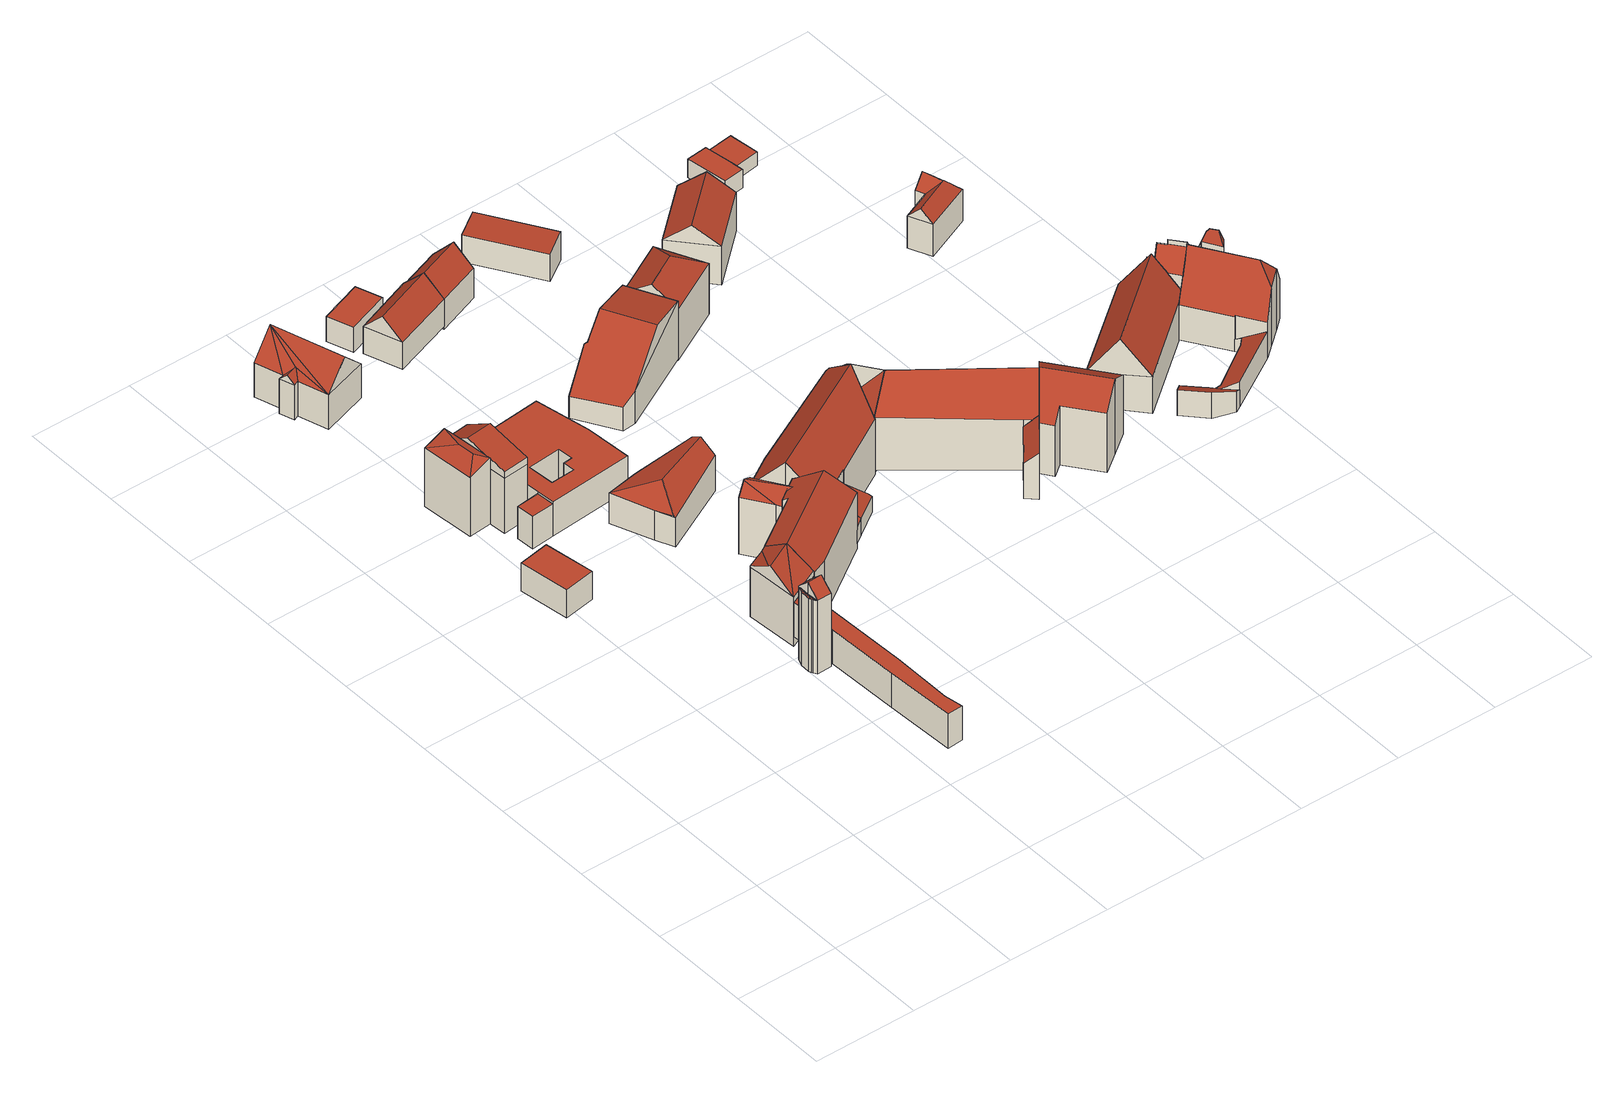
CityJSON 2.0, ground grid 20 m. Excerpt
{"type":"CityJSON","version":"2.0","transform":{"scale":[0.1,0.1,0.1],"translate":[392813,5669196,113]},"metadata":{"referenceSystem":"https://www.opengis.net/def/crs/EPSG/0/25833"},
"CityObjects":{
"building1":{"type":"Building","attributes":{"Dachtyp_tdc":"tdcPolyFlatRoof","Gemeindeschluessel":14627140,"Dachneigung":0,"QualitaetDacherkennung":87,"Geometrietyp2DReferenz":"3000","function":"31001_9998","roofType":"1000","measuredHeight":5.99},"geometry":[{"type":"MultiSurface","lod":"2","boundaries":[[[0,1,2,3]],[[1,4,5,2]],[[4,6,7,5]],[[6,0,3,7]],[[6,4,1,0]],[[3,2,5,7]]],"semantics":{"surfaces":[{"type":"WallSurface"},{"type":"RoofSurface"},{"type":"GroundSurface"}],"values":[0,0,0,0,1,2]}}]},
"building2":{"type":"Building","attributes":{"Dachtyp_tdc":"tdcFreeFormRoof","Gemeindeschluessel":14627140,"Dachneigung":25.3,"QualitaetDacherkennung":52,"Geometrietyp2DReferenz":"3000","function":"31001_9998","roofType":"5000","measuredHeight":10.21},"geometry":[{"type":"MultiSurface","lod":"2","boundaries":[[[8,9,10,11]],[[9,12,13,10]],[[12,14,15,13]],[[14,16,17,15]],[[16,18,19,17]],[[18,8,11,19]],[[8,20,21,9]],[[16,22,21,20,18]],[[21,22,14,12,9]],[[16,14,22]],[[8,18,20]],[[11,10,13,15,17,19]]],"semantics":{"surfaces":[{"type":"WallSurface"},{"type":"RoofSurface"},{"type":"GroundSurface"}],"values":[0,0,0,0,0,0,1,1,1,0,0,2]}}]},
"building3":{"type":"Building","attributes":{"Dachtyp_tdc":"tdcFreeFormRoof","Gemeindeschluessel":14627140,"Dachneigung":45.51,"QualitaetDacherkennung":70,"Geometrietyp2DReferenz":"3000","function":"31001_9998","roofType":"5000","measuredHeight":11.94},"geometry":[{"type":"MultiSurface","lod":"2","boundaries":[[[23,24,25,26]],[[24,27,28,25]],[[27,29,30,28]],[[29,31,32,30]],[[31,33,34,32]],[[33,35,36,34]],[[35,37,38,36]],[[37,23,26,38]],[[39,40,37,35]],[[39,35,33]],[[40,39,33,31]],[[41,29,42]],[[41,40,29]],[[41,37,40]],[[37,41,23]],[[29,40,31]],[[42,29,27]],[[41,42,27,24]],[[41,24,23]],[[26,25,28,30,32,34,36,38]]],"semantics":{"surfaces":[{"type":"WallSurface"},{"type":"RoofSurface"},{"type":"GroundSurface"}],"values":[0,0,0,0,0,0,0,0,1,0,1,1,1,1,1,1,0,1,0,2]}}]},
"building4":{"type":"Building","attributes":{"Gemeindeschluessel":14627140,"Geometrietyp2DReferenz":"3000","function":"31001_9998","roofType":"9999"},"children":["building4-1","building4-2","building4-3","building4-4","building4-5"]},
"building4-1":{"type":"BuildingPart","attributes":{"Dachtyp_tdc":"tdcPolyFlatRoof","Dachneigung":0,"QualitaetDacherkennung":21,"Geometrietyp2DReferenz":"3000","roofType":"1000","measuredHeight":7.21},"parents":["building4"],"geometry":[{"type":"MultiSurface","lod":"2","boundaries":[[[43,44,45,46,47]],[[48,49,50,51,52]],[[49,53,54,50]],[[53,55,56,54]],[[55,57,58,56]],[[57,59,60,61,58]],[[62,63,64,65,66]],[[67,68,69,70]],[[68,71,72,69]],[[71,43,47,72]],[[71,68,67,63,62,44,43],[59,57,55,53,49,48]],[[47,46,65,64,70,69,72],[61,51,50,54,56,58]],[[66,45,44,62]],[[66,65,46,45]],[[52,60,59,48]],[[51,61,60,52]],[[70,64,63,67]]],"semantics":{"surfaces":[{"type":"WallSurface"},{"type":"RoofSurface"},{"type":"GroundSurface"},{"type":"ClosureSurface"}],"values":[0,0,0,0,0,0,0,0,0,0,1,2,0,3,0,3,3]}}]},
"building4-2":{"type":"BuildingPart","attributes":{"Dachtyp_tdc":"tdcHipRoof","Dachneigung":31.51,"QualitaetDacherkennung":39,"Geometrietyp2DReferenz":"3000","roofType":"3200","measuredHeight":14.11},"parents":["building4"],"geometry":[{"type":"MultiSurface","lod":"2","boundaries":[[[73,74,75,76]],[[74,77,78,79,75]],[[80,73,76,81,82,83]],[[77,74,84]],[[73,80,85]],[[74,73,85,84]],[[80,86,87,77,84,85]],[[76,75,79,81]],[[83,86,80]],[[87,78,77]],[[82,81,79,78]],[[82,78,87,86,83]]],"semantics":{"surfaces":[{"type":"WallSurface"},{"type":"RoofSurface"},{"type":"GroundSurface"},{"type":"ClosureSurface"}],"values":[0,0,0,1,1,1,1,2,0,0,3,3]}}]},
"building4-3":{"type":"BuildingPart","attributes":{"Dachtyp_tdc":"tdcPolyFlatRoof","Dachneigung":0,"QualitaetDacherkennung":15,"Geometrietyp2DReferenz":"3000","roofType":"1000","measuredHeight":4.32},"parents":["building4"],"geometry":[{"type":"MultiSurface","lod":"2","boundaries":[[[52,60,88,89]],[[65,61,51,90]],[[88,60,61,65]],[[60,52,51,61]],[[90,51,52,89]],[[65,90,89,88]]],"semantics":{"surfaces":[{"type":"RoofSurface"},{"type":"GroundSurface"},{"type":"ClosureSurface"}],"values":[0,1,2,2,2,2]}}]},
"building4-4":{"type":"BuildingPart","attributes":{"Dachtyp_tdc":"tdcPolyFlatRoof","Dachneigung":0,"QualitaetDacherkennung":79,"Geometrietyp2DReferenz":"3000","roofType":"1000","measuredHeight":6.77},"parents":["building4"],"geometry":[{"type":"MultiSurface","lod":"2","boundaries":[[[45,91,92,46]],[[91,93,94,92]],[[93,66,65,94]],[[66,93,91,45]],[[46,92,94,65]],[[46,65,66,45]]],"semantics":{"surfaces":[{"type":"WallSurface"},{"type":"RoofSurface"},{"type":"GroundSurface"},{"type":"ClosureSurface"}],"values":[0,0,0,1,2,3]}}]},
"building4-5":{"type":"BuildingPart","attributes":{"Dachtyp_tdc":"tdcGableRoof","Dachneigung":12.9,"QualitaetDacherkennung":44,"Geometrietyp2DReferenz":"3000","roofType":"3100","measuredHeight":14.84},"parents":["building4"],"geometry":[{"type":"MultiSurface","lod":"2","boundaries":[[[95,96,97,64,63]],[[96,82,81,97]],[[78,98,67,70,79]],[[78,87,99,100,98]],[[101,100,99,86,83,102]],[[96,102,83,82]],[[95,101,102,96]],[[98,100,101,95]],[[70,64,97,81,79]],[[63,67,98,95]],[[63,64,70,67]],[[79,81,82,78]],[[99,87,86]],[[82,83,86,87,78]]],"semantics":{"surfaces":[{"type":"WallSurface"},{"type":"RoofSurface"},{"type":"GroundSurface"},{"type":"ClosureSurface"}],"values":[0,0,0,1,1,0,0,0,2,0,3,3,0,3]}}]},
"building5":{"type":"Building","attributes":{"Gemeindeschluessel":14627140,"QualitaetDacherkennung":100,"Geometrietyp2DReferenz":"3000","function":"31001_9998","roofType":"9999"},"children":["building5-1","building5-2","building5-3","building5-4","building5-5","building5-6","building5-7","building5-8","building5-9","building5-10","building5-11","building5-12"]},
"building5-1":{"type":"BuildingPart","attributes":{"Dachtyp_tdc":"tdcTentRoof","Dachneigung":41.8,"QualitaetDacherkennung":100,"Geometrietyp2DReferenz":"3000","roofType":"3500","measuredHeight":18.07},"parents":["building5"],"geometry":[{"type":"MultiSurface","lod":"2","boundaries":[[[103,104,105,106]],[[104,107,108,109,105]],[[110,111,112,113]],[[103,113,112,104]],[[104,112,111,107]],[[114,106,105,109]],[[106,114,115,116,103]],[[114,109,108,115]],[[108,107,116,115]],[[116,110,113,103]],[[107,111,110,116]]],"semantics":{"surfaces":[{"type":"WallSurface"},{"type":"RoofSurface"},{"type":"GroundSurface"},{"type":"ClosureSurface"}],"values":[0,0,1,0,0,2,3,0,3,3,3]}}]},
"building5-2":{"type":"BuildingPart","attributes":{"Dachtyp_tdc":"tdcGableRoof","Dachneigung":32.09,"QualitaetDacherkennung":100,"Geometrietyp2DReferenz":"3000","roofType":"3100","measuredHeight":13.55},"parents":["building5"],"geometry":[{"type":"MultiSurface","lod":"2","boundaries":[[[117,118,119,120,121,122]],[[118,123,124,119]],[[123,125,126,124]],[[127,117,128,129,130]],[[131,127,130]],[[132,131,130,133,134,135,136]],[[136,137,132]],[[117,127,131,132,137,118]],[[118,137,136,135,123]],[[123,135,134,125]],[[120,119,124,126,138,139]],[[139,138,140,128,141,142]],[[138,126,125,140]],[[120,139,142,121]],[[122,141,128,117]],[[122,121,142,141]],[[133,130,129,143]],[[140,143,129,128]],[[125,134,133,143,140]]],"semantics":{"surfaces":[{"type":"WallSurface"},{"type":"RoofSurface"},{"type":"GroundSurface"},{"type":"ClosureSurface"}],"values":[0,0,0,1,1,1,1,0,0,0,2,3,3,0,0,3,0,3,3]}}]},
"building5-3":{"type":"BuildingPart","attributes":{"Dachtyp_tdc":"tdcGableRoof","Dachneigung":46.31,"QualitaetDacherkennung":100,"Geometrietyp2DReferenz":"3000","roofType":"3100","measuredHeight":18.07},"parents":["building5"],"geometry":[{"type":"MultiSurface","lod":"2","boundaries":[[[144,145,146,147,148,149]],[[150,151,152,153,154]],[[151,155,156,152]],[[155,157,113,103,106,156]],[[158,144,149,159,160]],[[110,157,155,151,150,161,162]],[[162,163,164,145,144,158,165,110]],[[149,148,166,167,153,152,156,106,114,168,159]],[[164,169,170,171,172,146,145]],[[173,174,166,148,147,175,176,177]],[[169,173,177,170]],[[170,177,176,171]],[[171,176,175,172]],[[172,175,147,146]],[[167,166,174,178,179,180]],[[181,182,183,163,162]],[[178,174,173,169,164,163,183,182]],[[180,179,178,182,181]],[[161,181,162]],[[154,153,167,180]],[[180,181,161,150,154]],[[110,113,157]],[[116,115,114,106,103]],[[116,103,113,110]],[[165,184,116,110]],[[185,168,114,115]],[[115,116,184,186,185]],[[160,159,168,185,186]],[[158,160,186,184,165]]],"semantics":{"surfaces":[{"type":"WallSurface"},{"type":"RoofSurface"},{"type":"GroundSurface"},{"type":"ClosureSurface"}],"values":[0,0,0,0,0,1,1,2,0,0,3,3,3,3,0,0,3,3,0,0,3,0,3,3,0,0,3,0,3]}}]},
"building5-4":{"type":"BuildingPart","attributes":{"Dachtyp_tdc":"tdcGableRoof","Dachneigung":43.55,"QualitaetDacherkennung":100,"Geometrietyp2DReferenz":"3000","roofType":"3100","measuredHeight":17.65},"parents":["building5"],"geometry":[{"type":"MultiSurface","lod":"2","boundaries":[[[187,188,189,190,191,192]],[[188,193,194,189]],[[193,195,196,194]],[[195,197,198,199,200,196]],[[193,188,187,201]],[[201,197,195,193]],[[202,190,189,194,196,200]],[[187,192,203,201]],[[191,190,202,204]],[[192,191,204,203]],[[202,200,199,204]],[[203,198,197,201]],[[199,198,203,204]]],"semantics":{"surfaces":[{"type":"WallSurface"},{"type":"RoofSurface"},{"type":"GroundSurface"},{"type":"ClosureSurface"}],"values":[0,0,0,0,1,1,2,0,0,3,0,0,3]}}]},
"building5-5":{"type":"BuildingPart","attributes":{"Dachtyp_tdc":"tdcGableRoof","Dachneigung":43.26,"QualitaetDacherkennung":100,"Geometrietyp2DReferenz":"3000","roofType":"3100","measuredHeight":17.97},"parents":["building5"],"geometry":[{"type":"MultiSurface","lod":"2","boundaries":[[[107,205,206,108]],[[205,207,208,209,206]],[[210,211,212,213]],[[213,111,110,210]],[[116,184,210]],[[210,110,116]],[[107,111,213,212,205]],[[205,212,211,214,207]],[[185,115,108,206,209]],[[115,185,186,184,116]],[[116,107,108,115]],[[185,209,208,215,186]],[[186,215,216,184]],[[215,208,207,216]],[[116,110,111,107]],[[214,211,210]],[[216,210,184]],[[207,214,210,216]]],"semantics":{"surfaces":[{"type":"WallSurface"},{"type":"RoofSurface"},{"type":"GroundSurface"},{"type":"ClosureSurface"}],"values":[0,0,1,1,1,0,0,0,2,3,3,0,3,3,3,0,3,3]}}]},
"building5-6":{"type":"BuildingPart","attributes":{"Dachtyp_tdc":"tdcLeanToRoof","Dachneigung":0,"QualitaetDacherkennung":100,"Geometrietyp2DReferenz":"3000","roofType":"2100","measuredHeight":7.23},"parents":["building5"],"geometry":[{"type":"MultiSurface","lod":"2","boundaries":[[[217,218,219,220]],[[218,221,222,219]],[[221,223,224,222]],[[223,225,226,224]],[[225,227,228,226]],[[227,229,230,228]],[[229,231,232,230]],[[231,192,191,232]],[[198,233,234,199]],[[233,122,121,234]],[[141,122,233,198,203,192,231,229,227,225,223,221,218,217]],[[220,219,222,224,226,228,230,232,191,204,199,234,121,142]],[[204,191,192,203]],[[199,204,203,198]],[[142,121,122,141]],[[220,142,141,217]]],"semantics":{"surfaces":[{"type":"WallSurface"},{"type":"RoofSurface"},{"type":"GroundSurface"},{"type":"ClosureSurface"}],"values":[0,0,0,0,0,0,0,0,0,0,1,2,3,3,3,3]}}]},
"building5-7":{"type":"BuildingPart","attributes":{"Dachtyp_tdc":"tdcGableRoof","Dachneigung":52.33,"QualitaetDacherkennung":100,"Geometrietyp2DReferenz":"3000","roofType":"3100","measuredHeight":17.12},"parents":["building5"],"geometry":[{"type":"MultiSurface","lod":"2","boundaries":[[[235,158,160]],[[214,236,237,208,207]],[[236,238,239,237]],[[238,240,241,242,239]],[[243,235,160,244,245,246]],[[238,236,214,210]],[[210,165,235,243,247,240,238]],[[160,186,215,208,237,239,242,244]],[[158,235,165]],[[165,184,186,160,158]],[[210,184,165]],[[215,186,184,216]],[[216,184,210]],[[207,208,215,216]],[[214,207,216,210]],[[244,242,241,245]],[[246,247,243]],[[245,241,240,247,246]]],"semantics":{"surfaces":[{"type":"WallSurface"},{"type":"RoofSurface"},{"type":"GroundSurface"},{"type":"ClosureSurface"}],"values":[0,0,0,0,0,1,1,2,0,3,0,3,3,3,3,0,0,3]}}]},
"building5-8":{"type":"BuildingPart","attributes":{"Dachtyp_tdc":"tdcHipRoof","Dachneigung":26.8,"QualitaetDacherkennung":100,"Geometrietyp2DReferenz":"3000","roofType":"3200","measuredHeight":6.06},"parents":["building5"],"geometry":[{"type":"MultiSurface","lod":"2","boundaries":[[[146,248,249,147]],[[248,250,251,249]],[[250,252,253,251]],[[252,254,255,253]],[[254,256,257,255]],[[256,258,259,257]],[[258,260,261,259]],[[252,250,248,146,172]],[[170,169,260]],[[256,254,252,172,171]],[[171,170,260,258,256]],[[173,177,176,175,147,249,251,253,255,257,259,261]],[[177,173,169,170]],[[176,177,170,171]],[[172,175,176,171]],[[146,147,175,172]],[[173,261,260,169]]],"semantics":{"surfaces":[{"type":"WallSurface"},{"type":"RoofSurface"},{"type":"GroundSurface"},{"type":"ClosureSurface"}],"values":[0,0,0,0,0,0,0,1,1,1,1,2,3,3,3,3,3]}}]},
"building5-9":{"type":"BuildingPart","attributes":{"Dachtyp_tdc":"tdcGableRoof","Dachneigung":30.49,"QualitaetDacherkennung":100,"Geometrietyp2DReferenz":"3000","roofType":"3100","measuredHeight":14.89},"parents":["building5"],"geometry":[{"type":"MultiSurface","lod":"2","boundaries":[[[262,183,178,263]],[[264,265,266,267]],[[265,268,217,220,269,266]],[[270,271,272,273,126,125,134]],[[271,262,263,272]],[[143,129,274,268,265,264,275]],[[275,163,183,262,271,270,133,143]],[[263,178,174,267,266,269,276,277,273,272]],[[164,163,275]],[[174,178,183,163,164,169,173]],[[264,267,174,173,261,260,169,164,275]],[[260,261,173,169]],[[276,269,220,142,139]],[[141,217,268,274,128]],[[141,142,220,217]],[[277,276,139,138]],[[129,128,274]],[[138,139,142,141,128,140]],[[140,128,129,143]],[[270,134,133]],[[126,273,277,138]],[[138,140,125,126]],[[125,140,143,133,134]]],"semantics":{"surfaces":[{"type":"WallSurface"},{"type":"RoofSurface"},{"type":"GroundSurface"},{"type":"ClosureSurface"}],"values":[0,0,0,0,0,1,1,2,0,3,0,3,0,0,3,0,0,3,3,0,0,3,3]}}]},
"building5-10":{"type":"BuildingPart","attributes":{"Dachtyp_tdc":"tdcLeanToRoof","Dachneigung":41.17,"QualitaetDacherkennung":100,"Geometrietyp2DReferenz":"3000","roofType":"2100","measuredHeight":9.67},"parents":["building5"],"geometry":[{"type":"MultiSurface","lod":"2","boundaries":[[[278,279,280,241,240]],[[279,281,282,280]],[[281,283,284,282]],[[283,246,245,284]],[[246,283,281,279,278,247]],[[241,280,282,284,245]],[[240,247,278]],[[241,245,246,247,240]]],"semantics":{"surfaces":[{"type":"WallSurface"},{"type":"RoofSurface"},{"type":"GroundSurface"},{"type":"ClosureSurface"}],"values":[0,0,0,0,1,2,0,3]}}]},
"building5-11":{"type":"BuildingPart","attributes":{"Dachtyp_tdc":"tdcGableRoof","Dachneigung":31.35,"QualitaetDacherkennung":100,"Geometrietyp2DReferenz":"3000","roofType":"3100","measuredHeight":13.67},"parents":["building5"],"geometry":[{"type":"MultiSurface","lod":"2","boundaries":[[[285,286,287,288]],[[286,289,150,154,287]],[[182,290,291,179,178]],[[290,292,293,291]],[[292,294,295,293]],[[294,296,297,295]],[[296,298,299,297]],[[298,285,288,299]],[[289,286,290,182,181,161]],[[286,285,290]],[[294,292,290,285,298]],[[298,296,294]],[[288,287,154,180,179,291,293,295,297,299]],[[161,150,289]],[[179,180,181,182,178]],[[180,154,150,161,181]]],"semantics":{"surfaces":[{"type":"WallSurface"},{"type":"RoofSurface"},{"type":"GroundSurface"},{"type":"ClosureSurface"}],"values":[0,0,0,0,0,0,0,0,1,1,1,1,2,0,3,3]}}]},
"building5-12":{"type":"BuildingPart","attributes":{"Dachtyp_tdc":"tdcTentRoof","Dachneigung":0,"QualitaetDacherkennung":100,"Geometrietyp2DReferenz":"3000","roofType":"3500","measuredHeight":15.3},"parents":["building5"],"geometry":[{"type":"MultiSurface","lod":"2","boundaries":[[[300,301,302,303]],[[301,304,305,306,307,308,302]],[[307,309,310,311,196,308]],[[311,312,313,189,196]],[[313,314,315,316,189]],[[315,300,303,316]],[[314,313,312]],[[315,314,312,300]],[[304,301,300,312]],[[305,304,312]],[[306,305,312]],[[309,307,306,312]],[[310,309,312]],[[311,310,312]],[[303,302,308,196,189,316]]],"semantics":{"surfaces":[{"type":"WallSurface"},{"type":"RoofSurface"},{"type":"GroundSurface"}],"values":[0,0,0,0,0,0,1,1,1,1,1,1,1,1,2]}}]},
"building6":{"type":"Building","attributes":{"Dachtyp_tdc":"tdcPolyFlatRoof","Gemeindeschluessel":14627140,"Dachneigung":0,"QualitaetDacherkennung":40,"Geometrietyp2DReferenz":"3000","function":"31001_9998","roofType":"1000","measuredHeight":5.21},"geometry":[{"type":"MultiSurface","lod":"2","boundaries":[[[317,318,319,320]],[[318,321,322,319]],[[321,323,324,322]],[[323,317,320,324]],[[323,321,318,317]],[[320,319,322,324]]],"semantics":{"surfaces":[{"type":"WallSurface"},{"type":"RoofSurface"},{"type":"GroundSurface"}],"values":[0,0,0,0,1,2]}}]},
"building7":{"type":"Building","attributes":{"Dachtyp_tdc":"tdcFreeFormRoof","Gemeindeschluessel":14627140,"Dachneigung":45.13,"QualitaetDacherkennung":59,"Geometrietyp2DReferenz":"3000","function":"31001_9998","roofType":"5000","measuredHeight":9.55},"geometry":[{"type":"MultiSurface","lod":"2","boundaries":[[[325,326,327,328]],[[326,329,330,327]],[[329,331,332,330]],[[331,325,328,332]],[[333,334,331,329]],[[333,329,326]],[[334,333,326,325]],[[334,325,331]],[[328,327,330,332]]],"semantics":{"surfaces":[{"type":"WallSurface"},{"type":"RoofSurface"},{"type":"GroundSurface"}],"values":[0,0,0,0,1,0,1,0,2]}}]},
"building8":{"type":"Building","attributes":{"Dachtyp_tdc":"tdcGableRoof","Gemeindeschluessel":14627140,"Dachneigung":47.79,"QualitaetDacherkennung":68,"Geometrietyp2DReferenz":"3000","function":"31001_9998","roofType":"3100","measuredHeight":10.1},"geometry":[{"type":"MultiSurface","lod":"2","boundaries":[[[335,336,337,338]],[[336,339,340,337]],[[339,341,342,340]],[[341,335,338,342]],[[339,336,343]],[[335,341,344]],[[336,335,344,343]],[[341,339,343,344]],[[338,337,340,342]]],"semantics":{"surfaces":[{"type":"WallSurface"},{"type":"RoofSurface"},{"type":"GroundSurface"}],"values":[0,0,0,0,0,0,1,1,2]}}]},
"building9":{"type":"Building","attributes":{"Dachtyp_tdc":"tdcFreeFormRoof","Gemeindeschluessel":14627140,"Dachneigung":36.78,"QualitaetDacherkennung":14,"Geometrietyp2DReferenz":"3000","function":"31001_9998","roofType":"5000","measuredHeight":13.58},"geometry":[{"type":"MultiSurface","lod":"2","boundaries":[[[345,346,347,348]],[[346,349,350,347]],[[349,351,352,350]],[[351,353,354,352]],[[353,355,356,354]],[[355,357,358,356]],[[357,345,348,358]],[[355,359,360,349,346,345,357]],[[359,353,351,360]],[[355,353,359]],[[351,349,360]],[[348,347,350,352,354,356,358]]],"semantics":{"surfaces":[{"type":"WallSurface"},{"type":"RoofSurface"},{"type":"GroundSurface"}],"values":[0,0,0,0,0,0,0,1,1,0,0,2]}}]},
"building10":{"type":"Building","attributes":{"Dachtyp_tdc":"tdcGableRoof","Gemeindeschluessel":14627140,"Dachneigung":32.23,"QualitaetDacherkennung":100,"Geometrietyp2DReferenz":"3000","function":"31001_9998","roofType":"3100","measuredHeight":15.6},"geometry":[{"type":"MultiSurface","lod":"2","boundaries":[[[361,362,363,364]],[[362,365,366,363]],[[365,367,368,366]],[[367,369,370,368]],[[369,371,372,370]],[[371,373,374,372]],[[373,375,376,374]],[[375,361,364,376]],[[371,369,367,365]],[[365,362,361,375,373,371]],[[364,363,366,368,370,372,374,376]]],"semantics":{"surfaces":[{"type":"WallSurface"},{"type":"RoofSurface"},{"type":"GroundSurface"}],"values":[0,0,0,0,0,0,0,0,1,1,2]}}]},
"building11":{"type":"Building","attributes":{"Dachtyp_tdc":"tdcPolyFlatRoof","Gemeindeschluessel":14627140,"Dachneigung":4.51,"QualitaetDacherkennung":80,"Geometrietyp2DReferenz":"3000","function":"31001_9998","roofType":"2100","measuredHeight":6.09},"geometry":[{"type":"MultiSurface","lod":"2","boundaries":[[[377,378,379,380]],[[378,381,382,379]],[[381,383,384,382]],[[383,377,380,384]],[[383,381,378,377]],[[380,379,382,384]]],"semantics":{"surfaces":[{"type":"WallSurface"},{"type":"RoofSurface"},{"type":"GroundSurface"}],"values":[0,0,0,0,1,2]}}]},
"building12":{"type":"Building","attributes":{"Dachtyp_tdc":"tdcHipAndGableRoof","Gemeindeschluessel":14627140,"Dachneigung":34.33,"QualitaetDacherkennung":44,"Geometrietyp2DReferenz":"3000","function":"31001_9998","roofType":"5000","measuredHeight":14.42},"geometry":[{"type":"MultiSurface","lod":"2","boundaries":[[[385,386,387,388]],[[386,389,390,387]],[[389,391,392,390]],[[391,385,388,392]],[[389,386,393]],[[385,391,394]],[[386,385,394,393]],[[391,389,393,394]],[[388,387,390,392]]],"semantics":{"surfaces":[{"type":"WallSurface"},{"type":"RoofSurface"},{"type":"GroundSurface"}],"values":[0,0,0,0,1,0,1,1,2]}}]},
"building13":{"type":"Building","attributes":{"Gemeindeschluessel":14627140,"Geometrietyp2DReferenz":"3000","function":"31001_9998","roofType":"9999"},"children":["building13-1","building13-2","building13-3","building13-4","building13-5","building13-6","building13-7"]},
"building13-1":{"type":"BuildingPart","attributes":{"Dachtyp_tdc":"tdcFreeFormRoof","Dachneigung":70.33,"QualitaetDacherkennung":32,"Geometrietyp2DReferenz":"3000","roofType":"5000","measuredHeight":14.96},"parents":["building13"],"geometry":[{"type":"MultiSurface","lod":"2","boundaries":[[[395,396,397,398]],[[396,399,400,397]],[[399,401,402,400]],[[401,403,404,402]],[[403,405,406,407,404]],[[395,398,408]],[[405,403,409]],[[403,401,410,409]],[[401,399,411,410]],[[399,396,395,396,411]],[[396,405,409,410,411]],[[397,400,402,404,407,397,398]],[[412,406,405,396]],[[397,407,406,412]],[[395,408,412,396]],[[397,412,408,398]]],"semantics":{"surfaces":[{"type":"WallSurface"},{"type":"RoofSurface"},{"type":"GroundSurface"},{"type":"ClosureSurface"}],"values":[0,0,0,0,0,0,1,1,1,1,1,2,0,3,0,3]}}]},
"building13-2":{"type":"BuildingPart","attributes":{"Dachtyp_tdc":"tdcPolyFlatRoof","Dachneigung":28.91,"QualitaetDacherkennung":59,"Geometrietyp2DReferenz":"3000","roofType":"2100","measuredHeight":5.34},"parents":["building13"],"geometry":[{"type":"MultiSurface","lod":"2","boundaries":[[[413,414,415,416]],[[414,417,418,419,415]],[[420,421,422,423]],[[421,424,425,422]],[[424,413,416,425]],[[424,421,420,426,417,414,413]],[[416,415,419,423,422,425]],[[426,418,417]],[[423,419,418,426,420]]],"semantics":{"surfaces":[{"type":"WallSurface"},{"type":"RoofSurface"},{"type":"GroundSurface"},{"type":"ClosureSurface"}],"values":[0,0,0,0,0,1,2,0,3]}}]},
"building13-3":{"type":"BuildingPart","attributes":{"Dachtyp_tdc":"tdcPolyFlatRoof","Dachneigung":29.6,"QualitaetDacherkennung":57,"Geometrietyp2DReferenz":"3000","roofType":"2100","measuredHeight":5.57},"parents":["building13"],"geometry":[{"type":"MultiSurface","lod":"2","boundaries":[[[427,428,420,423,429]],[[418,430,431,419]],[[430,432,433,431]],[[432,434,435,433]],[[434,436,437,435]],[[436,438,439,437]],[[438,436,434,432,430,418,426,428,427]],[[429,423,419,431,433,435,437,439]],[[426,420,428]],[[418,419,423,420,426]],[[429,439,438,427]]],"semantics":{"surfaces":[{"type":"WallSurface"},{"type":"RoofSurface"},{"type":"GroundSurface"},{"type":"ClosureSurface"}],"values":[0,0,0,0,0,0,1,2,0,3,3]}}]},
"building13-4":{"type":"BuildingPart","attributes":{"Dachtyp_tdc":"tdcPolyFlatRoof","Dachneigung":53.01,"QualitaetDacherkennung":40,"Geometrietyp2DReferenz":"3000","roofType":"2100","measuredHeight":14.79},"parents":["building13"],"geometry":[{"type":"MultiSurface","lod":"2","boundaries":[[[440,441,442,443,444]],[[441,445,446,442]],[[445,447,448,446]],[[447,449,450,448]],[[451,452,449,447,445,441,440,453]],[[443,442,446,448,450,454,455]],[[454,450,449,452]],[[451,456,455,454,452]],[[453,456,451]],[[443,455,456,444]],[[444,456,453,440]]],"semantics":{"surfaces":[{"type":"WallSurface"},{"type":"RoofSurface"},{"type":"GroundSurface"},{"type":"ClosureSurface"}],"values":[0,0,0,0,1,2,3,3,0,3,3]}}]},
"building13-5":{"type":"BuildingPart","attributes":{"Dachtyp_tdc":"tdcGableAndHippedGRoof","Dachneigung":54.23,"QualitaetDacherkennung":79,"Geometrietyp2DReferenz":"3000","roofType":"9999","measuredHeight":15.24},"parents":["building13"],"geometry":[{"type":"MultiSurface","lod":"2","boundaries":[[[457,458,459,437]],[[460,408,398,461]],[[406,462,463,407]],[[462,464,465,463]],[[464,466,467,465]],[[466,468,427,429,467]],[[469,457,437,439,438]],[[466,464,470]],[[464,462,406,412,408,460,471,470]],[[471,472,473,458,457,469,468,466,470]],[[437,459,455,454,474,461,398,397,407,463,465,467,429,439]],[[452,451,456,473,472]],[[454,455,456,451,452]],[[474,454,452,472,471]],[[455,459,458,473,456]],[[474,471,460,461]],[[407,397,412,406]],[[397,398,408,412]],[[469,438,427,468]],[[438,439,429,427]]],"semantics":{"surfaces":[{"type":"WallSurface"},{"type":"RoofSurface"},{"type":"GroundSurface"},{"type":"ClosureSurface"}],"values":[0,0,0,0,0,0,0,1,1,1,2,0,3,3,3,3,3,3,0,3]}}]},
"building13-6":{"type":"BuildingPart","attributes":{"Dachtyp_tdc":"tdcPolyFlatRoof","Dachneigung":57.42,"QualitaetDacherkennung":72,"Geometrietyp2DReferenz":"3000","roofType":"2100","measuredHeight":15.77},"parents":["building13"],"geometry":[{"type":"MultiSurface","lod":"2","boundaries":[[[475,476,460,461,477]],[[478,475,477,450,449]],[[478,479,476,475]],[[477,461,474,454,450]],[[472,471,460,476,479]],[[454,474,471,472,452]],[[474,461,460,471]],[[449,452,472,479,478]],[[449,450,454,452]]],"semantics":{"surfaces":[{"type":"WallSurface"},{"type":"RoofSurface"},{"type":"GroundSurface"},{"type":"ClosureSurface"}],"values":[0,0,1,2,0,3,3,0,3]}}]},
"building13-7":{"type":"BuildingPart","attributes":{"Dachtyp_tdc":"tdcGableRoof","Dachneigung":54.35,"QualitaetDacherkennung":84,"Geometrietyp2DReferenz":"3000","roofType":"3100","measuredHeight":14.72},"parents":["building13"],"geometry":[{"type":"MultiSurface","lod":"2","boundaries":[[[480,481,482,483]],[[481,484,485,482]],[[481,480,486]],[[480,473,456,453,487,486]],[[484,481,486,487]],[[455,459,483,482,485,443]],[[480,483,459,458,473]],[[455,456,473,458,459]],[[443,485,484,444]],[[455,443,444,456]],[[487,453,440,444,484]],[[440,453,456,444]]],"semantics":{"surfaces":[{"type":"WallSurface"},{"type":"RoofSurface"},{"type":"GroundSurface"},{"type":"ClosureSurface"}],"values":[0,0,0,1,1,2,0,3,0,3,0,3]}}]},
"building14":{"type":"Building","attributes":{"Dachtyp_tdc":"tdcGableRoof","Gemeindeschluessel":14627140,"Dachneigung":37.45,"QualitaetDacherkennung":61,"Geometrietyp2DReferenz":"3000","function":"31001_9998","roofType":"3100","measuredHeight":11.81},"geometry":[{"type":"MultiSurface","lod":"2","boundaries":[[[488,489,490,491]],[[489,492,493,490]],[[492,494,495,493]],[[494,488,491,495]],[[492,489,496]],[[488,494,497]],[[489,488,497,496]],[[494,492,496,497]],[[491,490,493,495]]],"semantics":{"surfaces":[{"type":"WallSurface"},{"type":"RoofSurface"},{"type":"GroundSurface"}],"values":[0,0,0,0,0,0,1,1,2]}}]},
"building15":{"type":"Building","attributes":{"Dachtyp_tdc":"tdcFreeFormRoof","Gemeindeschluessel":14627140,"Dachneigung":45.07,"QualitaetDacherkennung":55,"Geometrietyp2DReferenz":"3000","function":"31001_9998","roofType":"5000","measuredHeight":9.08},"geometry":[{"type":"MultiSurface","lod":"2","boundaries":[[[498,499,500,501]],[[499,502,503,500]],[[502,504,505,503]],[[504,506,507,505]],[[506,508,509,507]],[[508,498,501,509]],[[510,508,506]],[[511,510,506,504]],[[512,513,511,504,502]],[[512,502,499]],[[513,512,499,498]],[[510,511,513,498,508]],[[501,500,503,505,507,509]]],"semantics":{"surfaces":[{"type":"WallSurface"},{"type":"RoofSurface"},{"type":"GroundSurface"}],"values":[0,0,0,0,0,0,0,1,1,0,1,1,2]}}]},
"building16":{"type":"Building","attributes":{"Gemeindeschluessel":14627140,"Geometrietyp2DReferenz":"3000","function":"31001_9998","roofType":"9999"},"children":["building16-1","building16-2"]},
"building16-1":{"type":"BuildingPart","attributes":{"Dachtyp_tdc":"tdcPolyFlatRoof","Dachneigung":0,"QualitaetDacherkennung":81,"Geometrietyp2DReferenz":"3000","roofType":"1000","measuredHeight":2.89},"parents":["building16"],"geometry":[{"type":"MultiSurface","lod":"2","boundaries":[[[514,515,516,517]],[[515,518,519,516]],[[518,520,521,519]],[[520,518,515,514]],[[517,516,519,521]],[[517,521,520,514]]],"semantics":{"surfaces":[{"type":"WallSurface"},{"type":"RoofSurface"},{"type":"GroundSurface"},{"type":"ClosureSurface"}],"values":[0,0,0,1,2,3]}}]},
"building16-2":{"type":"BuildingPart","attributes":{"Dachtyp_tdc":"tdcPolyFlatRoof","Dachneigung":0,"QualitaetDacherkennung":89,"Geometrietyp2DReferenz":"3000","roofType":"1000","measuredHeight":3.92},"parents":["building16"],"geometry":[{"type":"MultiSurface","lod":"2","boundaries":[[[522,523,514,517,524]],[[525,521,520]],[[525,526,527,521]],[[526,528,529,527]],[[528,522,524,529]],[[528,526,525,523,522]],[[524,517,521,527,529]],[[520,514,523,525]],[[520,521,517,514]]],"semantics":{"surfaces":[{"type":"WallSurface"},{"type":"RoofSurface"},{"type":"GroundSurface"},{"type":"ClosureSurface"}],"values":[0,0,0,0,0,1,2,0,3]}}]}
},
"vertices":[
[78,715,284],[17,705,284],[17,705,225],[78,715,225],[2,803,284],[2,803,225],[62,813,284],[62,813,225],
[250,770,284],[220,848,286],[220,848,222],[250,770,222],[277,851,295],[277,851,222],[389,845,316],[389,845,222],[403,803,297],[403,803,222],[266,735,283],[266,735,222],[265,738,286],[279,785,324],[394,829,324],
[106,1613,118],[195,1641,118],[195,1641,46],[106,1613,46],[238,1503,118],[238,1503,46],[149,1475,118],[149,1475,46],[131,1532,118],[131,1532,46],[121,1528,118],[121,1528,46],[112,1556,118],[112,1556,46],[123,1559,118],[123,1559,46],[117,1542,132],[141,1550,132],[151,1627,165],[193,1489,165],
[436,1068,105],[271,1054,105],[271,1054,101],[271,1054,33],[436,1068,33],[347,1095,105],[345,1118,105],[345,1118,33],[347,1095,33],[347,1095,76],[363,1120,105],[363,1120,33],[360,1150,105],[360,1150,33],[296,1144,105],[296,1144,33],[300,1092,105],[300,1092,76],[300,1092,33],[268,1089,105],[266,1113,105],[266,1113,33],[268,1089,33],[268,1089,101],[253,1251,105],[408,1266,105],[408,1266,33],[253,1251,33],[429,1158,105],[429,1158,33],
[167,1137,156],[157,1241,156],[157,1241,33],[167,1137,33],[201,1245,171],[201,1245,148],[201,1245,33],[212,1141,171],[212,1141,33],[212,1141,148],[212,1141,170],[192,1197,174],[195,1163,174],[211,1149,171],[205,1209,171],
[268,1089,76],[300,1091,76],[300,1091,33],
[226,1050,101],[226,1050,33],[223,1085,101],[223,1085,33],
[266,1113,148],[215,1108,148],[215,1108,33],[253,1251,148],[207,1193,182],[258,1198,182],[266,1113,162],[215,1108,162],
[643,809,343],[666,803,343],[666,803,227],[643,809,227],[670,798,343],[670,798,228],[670,798,227],[633,742,407],[670,798,351],[666,803,347],[643,809,347],[633,742,227],[633,742,228],[633,742,343],
[219,375,377],[212,478,377],[212,478,274],[219,375,274],[219,375,295],[219,375,367],[249,493,377],[249,493,274],[259,499,377],[259,499,274],[219,376,377],[285,406,377],[280,423,388],[271,457,409],[216,430,409],[215,434,407],[262,488,389],[259,499,382],[249,493,383],[248,492,383],[212,478,380],[271,457,274],[285,406,274],[271,457,377],[285,406,367],[285,406,295],[271,457,407],
[507,603,342],[506,604,343],[506,604,300],[506,604,268],[506,604,227],[507,603,227],[365,667,345],[430,710,337],[430,710,227],[365,667,227],[365,667,245],[637,811,345],[637,811,227],[643,809,349],[625,669,344],[625,669,227],[625,669,236],[373,655,360],[398,617,407],[411,597,383],[433,563,340],[623,670,347],[433,563,227],[398,617,227],[623,670,227],[433,563,300],[445,569,326],[465,581,329],[496,598,326],[433,563,268],[433,563,258],[496,598,268],[465,581,268],[445,569,268],[404,608,258],[404,608,245],[398,617,245],[398,617,360],[404,608,360],[404,608,376],[623,670,343],[623,670,228],[623,670,236],
[222,284,444],[194,283,444],[194,283,290],[222,284,290],[222,284,295],[222,284,367],[194,307,467],[194,307,290],[193,331,444],[193,331,290],[220,333,443],[220,333,367],[220,333,295],[220,333,290],[221,308,467],[221,308,290],[221,308,367],[221,308,295],
[714,732,343],[714,732,228],[719,728,343],[719,728,236],[719,728,228],[666,696,407],[719,728,350],[714,732,352],[674,792,351],[719,728,345],[666,696,236],[666,696,343],
[285,403,367],[252,388,367],[252,388,295],[285,403,295],[261,160,367],[261,160,295],[261,42,367],[261,42,295],[267,5,367],[267,5,295],[237,3,367],[237,3,295],[230,139,367],[230,139,295],[225,284,367],[225,284,295],[222,333,367],[222,333,295],
[625,669,347],[896,586,351],[896,586,236],[863,545,407],[863,545,236],[831,505,340],[831,505,253],[831,505,236],[810,521,341],[810,521,236],[810,521,253],[810,521,327],[823,512,341],
[507,603,300],[507,603,268],[506,603,303],[506,603,268],[529,568,304],[529,568,268],[532,562,301],[532,562,268],[482,529,303],[482,529,268],[464,516,300],[464,516,268],[463,517,300],[463,517,268],
[357,576,376],[357,576,258],[464,516,375],[317,418,374],[317,418,258],[464,516,258],[285,403,376],[285,403,258],[259,499,383],[363,568,382],[363,568,258],[259,499,258],[285,406,378],[433,563,407],[285,406,258],[271,457,258],
[831,505,350],[813,484,349],[813,484,253],[771,432,349],[771,432,253],[753,449,327],[753,449,253],
[340,651,381],[364,667,361],[364,667,245],[340,651,245],[365,667,360],[388,587,381],[388,587,245],[358,575,362],[358,575,245],[352,585,363],[352,585,245],[317,637,363],[317,637,245],[338,650,380],[338,650,245],
[188,293,443],[187,297,443],[187,297,290],[188,293,290],[187,301,443],[187,308,443],[187,315,443],[187,316,443],[187,316,290],[189,321,443],[192,328,443],[193,331,443],[193,307,443],[194,283,443],[191,287,443],[190,290,443],[190,290,290],
[290,1656,89],[373,1685,89],[373,1685,37],[290,1656,37],[390,1636,89],[390,1636,37],[307,1607,89],[307,1607,37],
[318,1597,92],[437,1640,92],[437,1640,35],[318,1597,35],[462,1568,92],[462,1568,35],[343,1526,92],[343,1526,35],[449,1604,130],[330,1562,130],
[437,1640,88],[522,1670,88],[522,1670,29],[437,1640,29],[548,1599,91],[548,1599,29],[462,1568,91],[462,1568,29],[535,1634,130],[450,1604,130],
[485,1278,66],[546,1315,119],[546,1315,21],[485,1278,21],[552,1313,123],[552,1313,21],[670,1370,141],[670,1370,21],[714,1282,142],[714,1282,21],[559,1200,88],[559,1200,21],[532,1198,70],[532,1198,21],[640,1243,157],[593,1333,157],
[829,462,357],[813,484,357],[813,484,251],[829,462,251],[864,546,407],[864,546,251],[896,586,375],[896,586,251],[980,475,375],[980,475,251],[940,446,407],[940,446,251],[900,417,375],[900,417,251],[852,479,375],[852,479,251],
[594,1687,79],[641,1717,83],[641,1717,22],[594,1687,22],[720,1590,83],[720,1590,22],[674,1560,79],[674,1560,22],
[670,1370,126],[780,1428,126],[780,1428,17],[670,1370,17],[825,1341,123],[825,1341,17],[714,1282,123],[714,1282,17],[760,1360,161],[693,1324,161],
[1277,658,353],[1282,650,380],[1282,650,255],[1277,658,255],[1290,655,380],[1290,655,255],[1301,652,380],[1301,652,255],[1314,632,380],[1314,632,255],[1302,617,380],[1302,617,337],[1302,617,255],[1277,658,336],[1303,632,405],[1295,644,405],[1291,648,398],[1282,650,336],
[1073,453,309],[1097,477,290],[1097,477,255],[1073,453,255],[1130,443,290],[1130,443,280],[1130,443,255],[1165,407,290],[1153,400,298],[1153,400,255],[1165,407,255],[1112,413,309],[1112,413,255],[1143,429,290],
[1276,473,311],[1165,407,307],[1276,473,255],[1150,437,289],[1150,437,255],[1237,494,289],[1237,494,255],[1251,509,286],[1251,509,255],[1245,519,280],[1245,519,255],[1246,519,280],[1246,519,255],
[1178,665,366],[1188,673,383],[1188,673,255],[1178,665,255],[1178,665,329],[1197,663,383],[1197,663,255],[1208,672,403],[1208,672,255],[1219,658,403],[1219,658,255],[1216,615,366],[1239,633,403],[1201,636,366],[1239,633,255],[1216,615,255],[1216,615,332],
[1245,519,328],[1194,598,328],[1194,598,255],[1275,661,336],[1275,661,255],[1353,537,338],[1353,537,255],[1332,519,382],[1332,519,255],[1301,494,376],[1301,494,255],[1276,473,330],[1246,519,330],[1306,529,408],[1239,634,408],[1239,633,406],[1196,600,332],[1239,634,255],
[1260,684,337],[1275,661,341],[1260,684,255],[1219,658,413],[1239,633,413],
[1046,482,331],[974,564,326],[974,564,255],[1046,482,255],[1151,700,327],[1151,700,255],[1011,522,402],[1184,657,402],
[827,1463,92],[931,1553,92],[931,1553,11],[827,1463,11],[994,1480,92],[994,1480,11],[891,1390,92],[891,1390,11],[962,1516,129],[859,1427,129],
[1155,1102,261],[1063,1063,261],[1063,1063,194],[1155,1102,194],[1044,1106,261],[1044,1106,194],[1101,1130,261],[1101,1130,194],[1094,1148,261],[1094,1148,194],[1137,1164,261],[1137,1164,194],[1115,1156,284],[1128,1118,282],[1054,1084,285],[1127,1116,285],
[1063,1644,32],[1120,1651,32],[1120,1651,3],[1063,1644,3],[1128,1593,32],[1128,1593,3],[1072,1585,32],[1072,1585,3],
[1023,1640,42],[1063,1644,42],[1023,1640,3],[1072,1585,42],[1075,1564,42],[1075,1564,3],[1035,1559,42],[1035,1559,3]
]}
